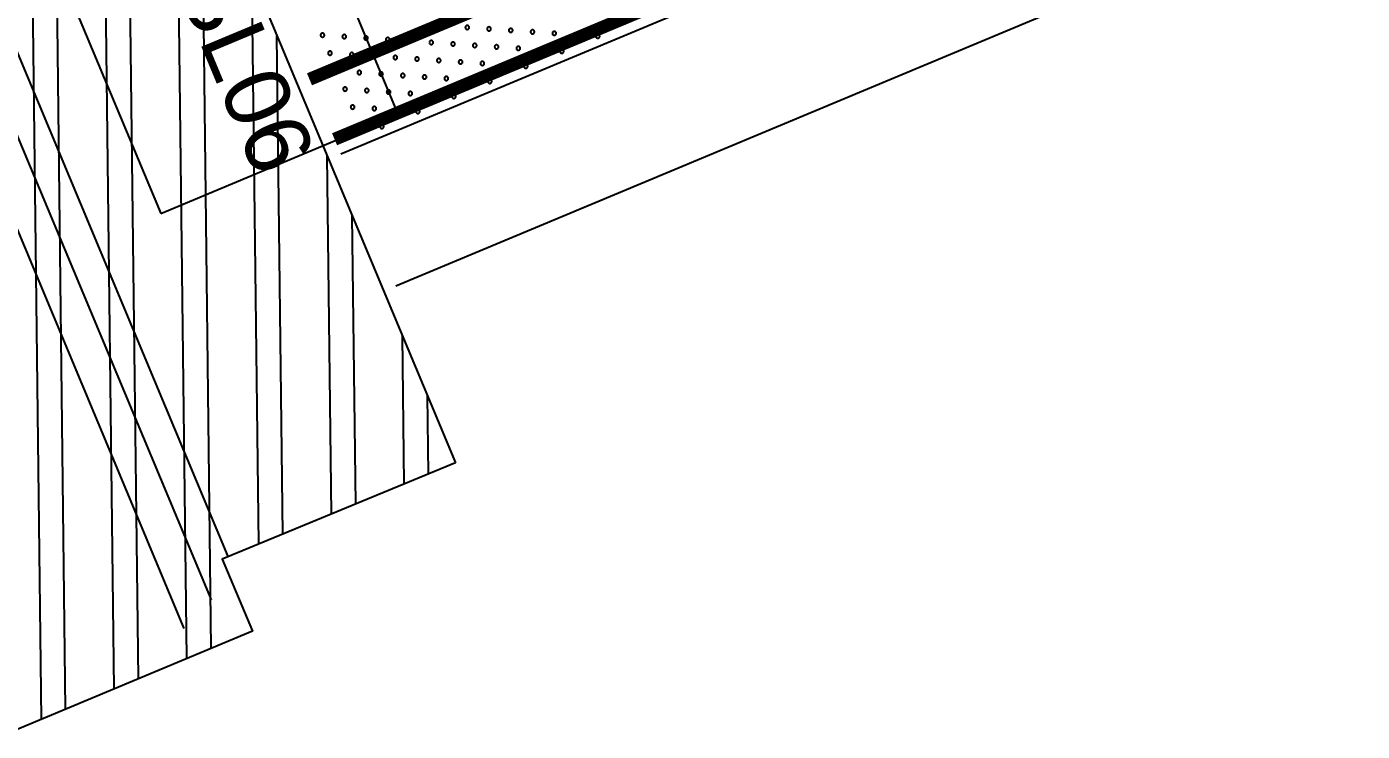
# Model space of a CAD drawing. Header units: millimetres. Extents: x 768159 to 833032, y -1374957 to -1225629.
# Drawn here: x 811495 to 813549, y -1279893 to -1278809 of the extents above; entities that cross this region are included whole.
import ezdxf
from ezdxf.enums import TextEntityAlignment as Align
from ezdxf.xclip import XClip

# ---------------------------------------------------------------- set-up
doc = ezdxf.new("R2010")
doc.units = ezdxf.units.MM
doc.header["$LTSCALE"] = 10
doc.header["$MEASUREMENT"] = 0
doc.header["$XCLIPFRAME"] = 0
doc.linetypes.add('CENTER', pattern=[50.8, 31.75, -6.35, 6.35, -6.35])
for name, color, linetype in [('I—平顶—分格线', 8, 'Continuous'), ('I—平顶—填充01(线状)', 8, 'Continuous'), ('I—平顶—灯具', 62, 'Continuous'), ('I—平顶—造型', 122, 'Continuous'), ('疏散指示', 4, 'Continuous')]:
    doc.layers.add(name, color=color, linetype=linetype)
doc.styles.add('ARIAL', font='arial.ttf')
doc.styles.add('幼圆', font='SIMYOU.TTF', dxfattribs={"width": 0.7})

# ---------------------------------------------------------------- blocks, each defined once
blk = doc.blocks.new('30-2')
at = {"layer": 'I—平顶—分格线'}
for centre in [(-185, -64.7), (-155, -64.7), (-125, -64.7), (-95, -64.7), (-65, -64.7), (-35, -64.7), (-170, -94.7), (-140, -94.7), (-110, -94.7), (-80, -94.7), (-50, -94.7), (-20, -94.7), (-155, -124.7), (-125, -124.7), (-95, -124.7), (-65, -124.7), (-35, -124.7), (-140, -154.7), (-110, -154.7), (-80, -154.7), (-50, -154.7), (-20, -154.7), (-125, -184.7), (-95, -184.7), (-65, -184.7), (-35, -184.7), (-110, -214.7), (-80, -214.7), (-50, -214.7), (-20, -214.7), (-125, -244.7), (-95, -244.7), (-65, -244.7), (-35, -244.7), (-110, -274.7), (-80, -274.7), (-50, -274.7), (-20, -274.7), (-95, -304.7), (-65, -304.7), (-35, -304.7), (-80, -334.7), (-50, -334.7), (-20, -334.7), (-65, -364.7), (-35, -364.7), (-50, -394.7), (-20, -394.7), (-35, -424.7), (-20, -454.7)]:
    blk.add_circle(centre, 3, dxfattribs=at)
blk = doc.blocks.new('P1-T2')
at = {"layer": 'I—平顶—分格线'}
for points in [[(-670, -20), (-670, -22429.3)], [(-450, -20), (-450, -22429.3)]]:
    blk.add_lwpolyline(points, dxfattribs=at)
at = {"layer": 'I—平顶—灯具', "linetype": 'CENTER', "ltscale": 0.01, "const_width": 20}
for points in [[(-795, -20), (-795, -22429.3)], [(-695, -20), (-695, -22429.3)]]:
    blk.add_lwpolyline(points, dxfattribs=at)
at = {"layer": 'I—平顶—分格线'}
ref = blk.add_blockref('30-2', (-665, -22449.3), dxfattribs=dict(at, xscale=-1, rotation=180))
XClip(ref).set_block_clipping_path([(-555.0324043302, -22449.3092168585), (-5.0324046859, -0.0000000001)])
at = {"layer": 'I—平顶—灯具', "linetype": 'CENTER', "ltscale": 0.01, "style": 'ARIAL'}
blk.add_text('RI-SL06', height=100, rotation=359.9767, dxfattribs=at).set_placement((-940, -22513.4), align=Align.MIDDLE_CENTER)
blk = doc.blocks.new('*U1488')
for p, q in [((432, 0), (-432, 0)), ((-432, 0), (-432, -396)), ((432, -396), (432, 0)), ((-432, -396), (432, -396))]:
    blk.add_line(p, q)
at = {"style": '幼圆', "width": 0.7}
blk.add_text('E', height=300, rotation=0, dxfattribs=at).set_placement((-41.2, -341.3, 0))

msp = doc.modelspace()

# ---------------------------------------------------------------- hatches: boundary and pattern name
at = {"layer": 'I—平顶—填充01(线状)'}
h = msp.add_hatch(dxfattribs=at)
h.set_pattern_fill('ANSI32', color=256, scale=300, angle=23)
h.set_pattern_definition([(90.68915, (788315.3, -1287144.2), (-112.49186, -1.3531), []), (90.68915, (788352.34, -1287106.26), (-112.49186, -1.3531), [])])
h.paths.add_polyline_path([(812154.2, -1279480.4), (811795.4, -1279628.5), (811841.7, -1279739.2), (810705, -1280214.1), (810659.1, -1280104.1), (810308.5, -1280251.3), (809537.4, -1278405.9), (809887.8, -1278259.3), (809841.8, -1278149.3), (810987.5, -1277670.4), (811033.8, -1277781.1), (811382.7, -1277635.3)])

# ---------------------------------------------------------------- linework, layer by layer
at = {"layer": 'I—平顶—造型'}
msp.add_lwpolyline([(812154.2, -1279480.4), (811795.4, -1279628.5), (811841.7, -1279739.2), (810705, -1280214.1), (810659.1, -1280104.1), (810308.5, -1280251.3), (809537.4, -1278405.9), (809887.8, -1278259.3), (809841.8, -1278149.3), (810987.5, -1277670.4), (811033.8, -1277781.1), (811382.7, -1277635.3)], close=True, dxfattribs=at)

# ---------------------------------------------------------------- next in the draw order: block references
at = {"rotation": 292.6891305224073}
msp.add_blockref('P1-T2', (832929.7, -1270972.1, 0), dxfattribs=at)

# ---------------------------------------------------------------- next in the draw order: linework, layer by layer
at = {"layer": 'I—平顶—填充01(线状)'}
for p, q in [((811737, -1279735.2, 0), (810907.7, -1277751.6, 0)), ((810968.1, -1277753.4, 0), (811778.1, -1279691, 0)), ((811804.6, -1279624.7), (811033.8, -1277781.1))]:
    msp.add_line(p, q, dxfattribs=at)

# ---------------------------------------------------------------- next in the draw order: block references
at = {"layer": '疏散指示', "color": 4, "rotation": 112.6891509538203}
msp.add_blockref('*U1488', (811534.2, -1278698.2, 0), dxfattribs=at)

doc.saveas('drawing.dxf')
